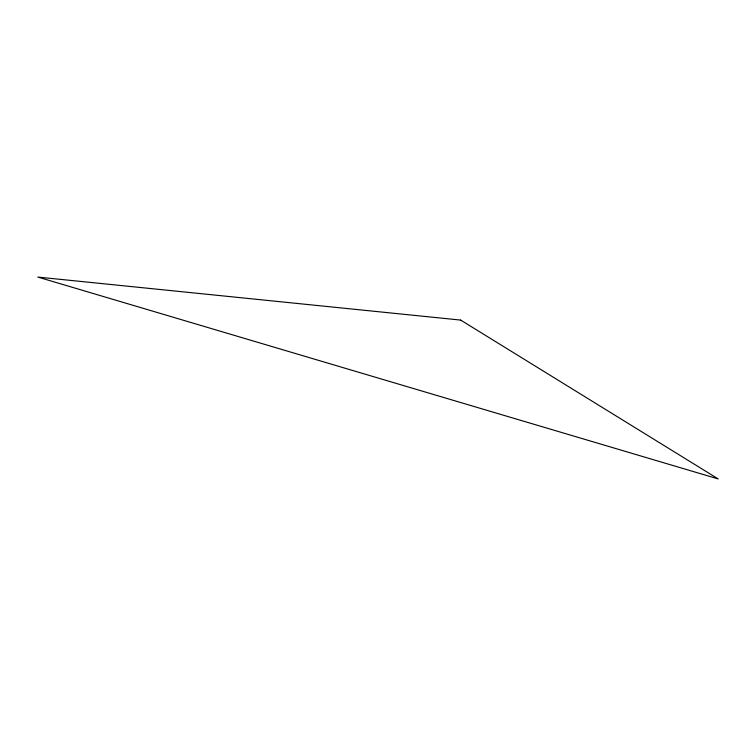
<?xml version="1.0" encoding="UTF-8"?>
<svg xmlns="http://www.w3.org/2000/svg" width="756" height="756" viewBox="0 0 756 756"><rect width="100%" height="100%" fill="white"/><g stroke="black" fill="none" stroke-linecap="round" stroke-linejoin="round"><path stroke-width="1.13" d="M460.669 320.081L37.8 277.065L718.2 478.935L460.669 320.081"/></g></svg>
